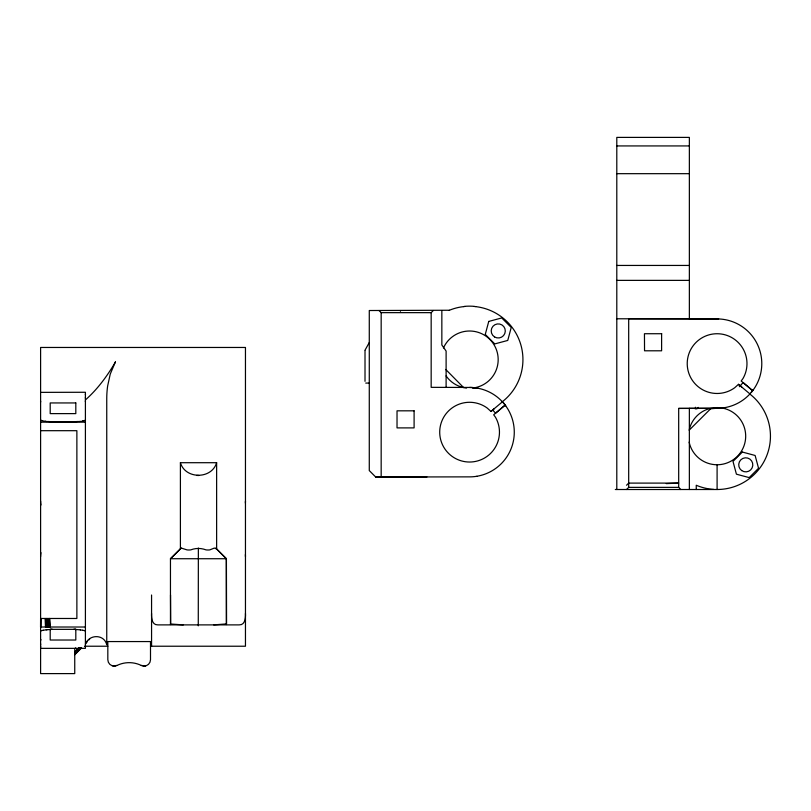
<?xml version="1.0" encoding="UTF-8"?>
<svg xmlns="http://www.w3.org/2000/svg" width="811" height="811" viewBox="0 0 811 811"><rect width="100%" height="100%" fill="white"/><g stroke="black" fill="none" stroke-linecap="round" stroke-linejoin="round"><path stroke-width="1.22" d="M49.491 627.015L49.501 618.479L50.201 627.015M47.89 627.015L47.91 618.479L48.336 627.015M198.36 548.064L198.269 625.828M245.459 613.491C245.662 617.85 245.135 625.159 239.174 624.886L157.861 624.886C151.9 625.159 151.373 617.85 151.566 613.491M400.452 311.272L400.462 310.522M40.601 402.104L40.601 401.121M85.408 400.887L85.408 401.759M85.408 646.479L85.408 647.097M85.358 398.12L85.408 397.522M40.601 647.31L40.601 645.992M40.601 644.927L40.601 643.772M85.408 394.095L85.408 394.673M85.408 419.723L85.368 419.916A23.103 3.447 6 0 1 84.557 420.645M40.601 631.353L40.641 631.201A23.124 2.666 1.8 0 1 41.665 630.613A21.897 2.494 1.5 0 1 43.287 630.228M689.36 429.364L689.908 427.326A28.598 28.598 0 0 1 708.267 408.967L724.862 407.629M689.127 430.215L711.227 408.176L717.096 407.558L723.047 408.186A28.598 28.598 0 0 1 745.674 437.159A28.598 28.598 0 0 1 721.08 464.48A28.598 28.598 0 0 1 689.908 444.996L689.127 442.107M216.628 462.706C211.722 479.443 185.314 479.443 180.407 462.706L216.628 462.706L216.628 548.956L226.401 558.728L226.563 623.912L213.698 624.886M115.395 361.919L110.245 374.104L107.64 385.995A45.163 21.938 90 0 0 106.748 398.677L106.748 644.806C104.345 634.09 89.139 633.949 85.408 644.177M365.011 350.21L369.279 342.536M86.25 642.971L87.101 641.866M718.658 408.278A44.706 44.706 0 0 0 749.263 394.663L753.267 389.878M81.313 647.644L74.744 654.457M739.348 386.725L743.14 382.518L752.659 390.659L741.173 381.008L742.977 378.544A29.875 29.875 0 0 0 721.253 334.02A29.875 29.875 0 0 0 688.113 370.83A29.875 29.875 0 0 0 734.665 387.77L738.486 384.323L741.112 386.533M170.533 558.728L181.198 548.064L186.976 549.878A13.635 8.313 -26.9 0 0 190.727 549.878C195.927 547.962 200.834 547.972 206.035 549.878A13.635 8.384 26.3 0 0 209.826 549.878L214.357 548.064L216.628 548.956M74.744 652.054L79.225 647.675M74.744 654.761L81.566 647.928M476.868 476.27A44.706 44.706 0 0 0 502.921 402.388L502.171 401.557A44.696 44.696 0 0 0 476.858 388.043A44.787 44.787 0 0 0 470.147 387.455L431.168 387.344L431.168 312.651L433.307 310.522M626.548 485.242L628.687 483.103L678.685 483.103L666.277 483.62M626.548 489.509L628.687 487.37L628.687 318.784L717.096 318.926A44.706 44.706 0 0 1 751.351 392.342M76.315 652.916L81.516 647.725M170.462 624.561L170.462 558.728L181.177 548.064M696.69 409.018L698.312 407.396M75.666 647.908L74.744 648.82L74.744 673.606L40.601 673.606L40.601 347.463L245.459 347.463L245.459 646.225L150.501 646.225M75.991 650.817L79.64 647.523M88.815 639.94L89.686 639.119M492.682 409.991L491 411.461L487.147 407.994A29.875 29.875 0 0 0 440.596 424.934A29.875 29.875 0 0 0 473.736 461.743A29.875 29.875 0 0 0 495.46 417.219L493.686 414.786L505.162 405.094L495.582 413.194L492.682 409.991L502.414 401.82M40.601 392.362L85.408 392.271L85.408 648.354L40.601 648.354M491 411.461L494.254 408.673M502.323 401.719L502.546 401.557A53.333 53.333 0 0 0 522.112 368.944A53.455 53.455 0 0 0 522.112 350.261A53.333 53.333 0 0 0 475.631 306.619M449.324 310.248L369.279 310.522L369.279 470.573L375.686 477.02L470.147 476.868A44.787 44.787 0 0 0 476.858 476.27M143.365 666.054L145.504 665.943L141.296 665.446A27.746 27.746 0 0 0 117.027 665.446L112.81 665.943L114.959 666.054M472.57 388.043L475.53 387.577A28.598 28.598 0 0 0 491.801 341.603A28.598 28.598 0 0 0 443.455 347.97M51.681 629.346L50.201 629.468L52.451 629.346M463.557 306.599L464.896 306.457M80.624 421.365L78.87 421.527M46.247 629.782L47.139 629.701M75.808 421.71L69.645 421.882M680.824 489.509L678.685 487.37L678.685 408.42L717.096 408.278M405.561 476.969L412.231 476.919M710.7 408.308L689.36 408.308L689.36 489.509M615.296 489.509L717.096 489.509A53.354 53.354 0 0 0 751.108 395.048L749.81 394.045M64.647 421.933L61.362 421.933M616.796 145.929L689.36 145.929M616.796 173.676L689.36 173.676M616.796 265.44L689.36 265.44M616.796 280.373L689.36 280.373M379.031 310.522L381.17 312.651L431.168 312.651M616.796 318.784L689.36 318.784M718.658 318.926L689.36 318.895L689.36 137.394L616.796 137.394L616.796 489.509M661.715 333.726L644.451 333.726L644.542 350.798L661.614 350.798L661.614 333.726M365.731 383.076L369.279 383.076M678.685 408.42L689.36 408.42M40.601 422.156L85.408 422.156M40.601 430.692L76.873 430.692L76.873 618.479L40.601 618.479L40.55 627.015L85.408 627.015M384.221 476.98L426.9 476.98M628.687 487.37L678.685 487.37M170.462 558.728L226.401 558.728M84.506 646.225L107.822 646.225M389.483 476.98L388.165 476.98L393.264 476.949L375.686 477.02L381.17 476.98L381.17 312.651M183.296 624.886L170.705 624.014L170.533 595.01M56.364 421.882L50.201 421.71M196.657 475.418L198.918 475.499M73.558 629.346L75.808 629.468L74.328 629.346M47.139 421.527L45.386 421.365M474.273 306.457L475.601 306.599M720.087 407.72L721.77 408.065M466.589 388.043A28.598 28.598 0 0 1 463.639 387.577L460.749 386.796A28.598 28.598 0 0 1 446.445 376.416L446.111 375.888M749.922 393.923L738.983 384.738M738.486 384.323L741.771 387.08M215.696 548.064L226.32 558.728L226.32 624.561M445.746 369.471L463.578 387.557M505.081 404.983L505.75 405.885M85.408 631.353L85.368 631.201A23.124 2.666 -1.8 0 0 84.344 630.613A21.897 2.494 -1.5 0 0 82.722 630.228M40.601 419.723L40.641 419.916A23.103 3.416 -5.5 0 0 41.756 420.595M46.866 627.015L46.45 618.479L46.45 627.015M45.122 618.479L45.497 627.015M49.501 618.479L49.806 627.015M717.096 464.754L717.096 489.509M696.254 489.509L696.254 485.242L697.46 485.759A53.354 53.354 0 0 0 713.751 489.408M446.111 387.455L446.111 351.072L441.843 344.969L441.843 310.522M365.011 350.697L365.011 381.322M180.407 462.706L180.407 548.854M151.566 595.01L151.566 646.225M40.966 505.03A21.339 21.339 0 0 1 40.601 501.107M245.459 501.107A21.339 21.339 0 0 1 245.368 503.084M245.368 554.623A21.339 21.339 0 0 1 245.459 556.599M40.601 556.599A21.339 21.339 0 0 1 40.966 552.676M117.027 665.446A6.407 6.407 0 0 1 107.822 659.698L107.822 641.562L150.501 641.562L150.501 659.698A6.407 6.407 0 0 1 141.296 665.446M115.426 361.99A246.858 119.886 90 0 1 85.398 399.945M78.383 421.467A22.414 2.23 1.4 0 1 75.352 421.629M69.918 421.933A22.89 1.257 0.1 0 1 64.718 421.973M61.433 421.882A22.89 1.166 0 0 1 56.628 421.842M50.657 421.629A22.414 2.23 -1.4 0 1 47.626 421.467M45.74 421.304A22.921 3.001 -3.4 0 1 43.47 421A21.785 3.112 -4.6 0 1 41.777 420.595M84.232 420.595A21.785 3.112 4.6 0 1 82.57 421M83.138 421.081A22.921 3.102 3.8 0 1 80.978 421.426M47.312 629.721A22.465 2.23 0.5 0 1 50.363 629.488M75.646 629.488A22.465 2.23 -0.5 0 1 78.697 629.721A22.019 2.291 -0.7 0 1 80.461 629.894M43.419 630.238A22.961 2.474 1 0 1 46.541 629.823M80.319 629.914A22.961 2.474 -1 0 1 82.58 630.238M502.972 402.256A44.787 44.787 0 0 1 505.121 404.861M469.579 387.455A44.24 44.24 0 0 1 472.387 387.536L474.628 387.739A44.99 44.99 0 0 1 477.963 388.246M449.335 310.278A53.333 53.333 0 0 1 463.578 306.619M464.794 306.355A53.455 53.455 0 0 1 474.161 306.355M695.463 407.264A7.046 7.046 0 0 1 695.301 409.028M40.682 639.534L40.601 640.284L40.682 639.534M40.692 618.479L40.641 627.015L40.692 618.479M488.749 321.43L485.262 334.416L494.771 343.915L507.757 340.438L511.234 327.451L501.735 317.942L488.749 321.43M742.349 452.051L732.992 461.408L736.418 474.182L749.192 477.608L758.549 468.251L755.122 455.478L742.349 452.051M422.957 476.919L417.868 476.939L422.957 476.929M75.808 402.945L50.201 402.945L50.201 413.62L75.808 413.62L75.808 402.945M414.097 410.822L397.025 410.822L397.025 427.894L414.097 427.894L414.097 410.822M75.808 629.346L50.201 629.346L50.201 640.021L75.808 640.021L75.808 629.346M494.538 336.92A7.046 7.046 0 0 0 505.294 331.152A7.046 7.046 0 0 0 494.923 324.724A7.046 7.046 0 0 0 494.538 336.92M741.69 470.573A7.046 7.046 0 0 0 752.78 465.494A7.046 7.046 0 0 0 742.835 458.428A7.046 7.046 0 0 0 741.69 470.573"/></g></svg>
